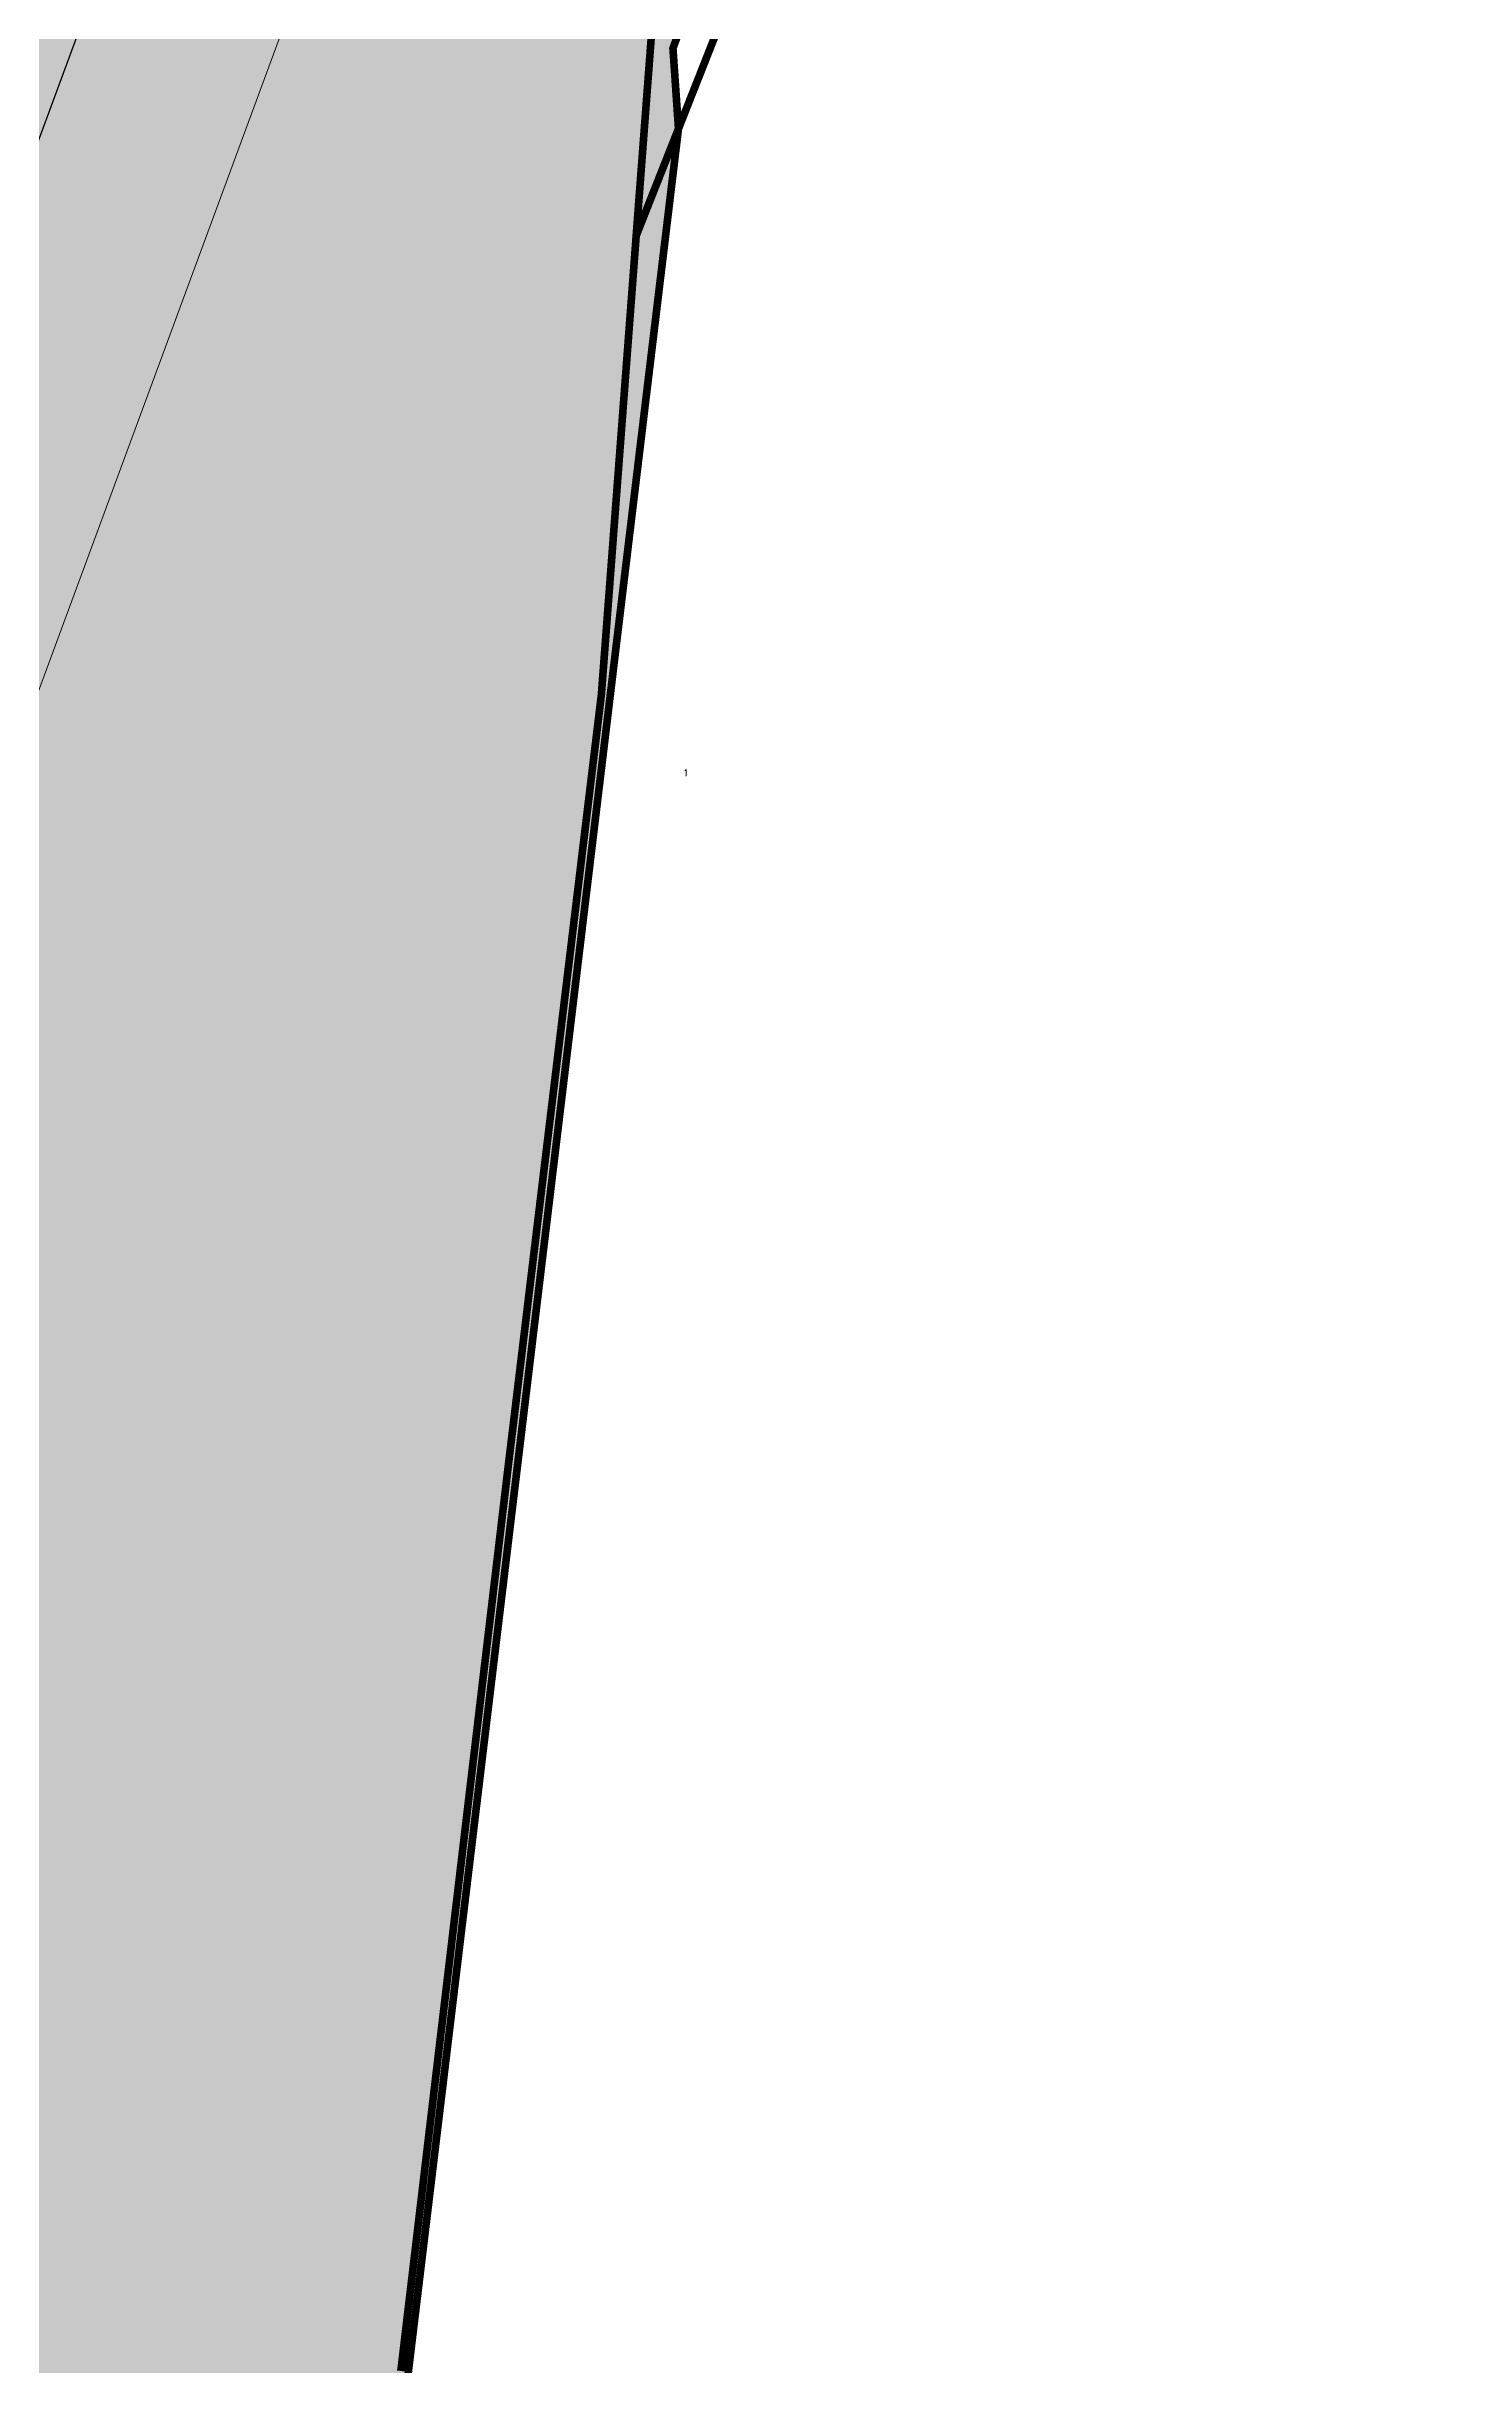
# Model space of a CAD drawing. Header units: metres. Extents: x 546056 to 547654, y 9072317 to 9075555.
# Drawn here: x 547227 to 547599, y 9074248 to 9074857 of the extents above; entities that cross this region are included whole.
import ezdxf
from ezdxf.enums import TextEntityAlignment as Align

# ---------------------------------------------------------------- set-up
doc = ezdxf.new("R2010")
doc.units = ezdxf.units.M
doc.linetypes.add('DASHED', pattern=[0.75, 0.5, -0.25])
doc.layers.get('0').update_dxf_attribs({"color": 130})
for name, color, linetype in [('0-poligonos', 7, 'DASHED'), ('000 COLINDANTE', 8, 'Continuous'), ('1. HACHT_FALTA EMPADRONAR', 1, 'Continuous')]:
    doc.layers.add(name, color=color, linetype=linetype)
doc.styles.add('ROMANS', font='ROMANS')

msp = doc.modelspace()

# ---------------------------------------------------------------- hatches: boundary and pattern name
at = {"true_color": 0xbdeeff, "transparency": 33554559}
h = msp.add_hatch(color=254, dxfattribs=at)
h.dxf.hatch_style = 1
h.paths.add_polyline_path([(547349.3, 9074052.99), (547347.59, 9074107.75), (547335.9, 9074188.46), (547321.31, 9074245.17), (547392.34, 9074835.03), (547386.14, 9074925.07), (547416.57, 9075031.22), (547427.05, 9075045.78), (547416.93, 9075067.03), (547415.18, 9075076.21), (547429.51, 9075118.23), (547422.26, 9075124.53), (547421.14, 9075147.77), (547434.77, 9075162.43), (547439.89, 9075179.38), (547443.64, 9075197.78), (547462.71, 9075245.98), (547577.46, 9075370.75), (547399.73, 9075531.63), (547385.41, 9075513.8), (547357.77, 9075439.43), (547355.99, 9075440.1), (546239.78, 9072396.33), (546249.8, 9072358.35), (546734.39, 9072481.83), (546808.97, 9072697.79), (546816.43, 9072719.67), (546868.02, 9072857.11), (546870.42, 9072863.77), (547105.84, 9072927.93), (547071.26, 9073050.57), (547073.1, 9073080.4), (547077.07, 9073179.84), (547032.15, 9073499.03), (547079.36, 9073627.77), (547075.7, 9073729.58), (547086.01, 9073756.98), (547074.43, 9073809.59), (547233.46, 9073846.21), (547328.77, 9073908.99)])

# ---------------------------------------------------------------- linework, layer by layer
at = {"color": 6, "const_width": 2}
msp.add_lwpolyline([(547321.31, 9074245.17), (547392.34, 9074835.03), (547597.56, 9075354.76), (547577.46, 9075370.75), (547399.73, 9075531.63), (547385.41, 9075513.8), (547325.66, 9075439.44), (547216.73, 9075324.66), (546767.97, 9074094.98)], dxfattribs=at)
at = {"layer": '0-poligonos', "ltscale": 3, "const_width": 2, "flags": 128}
msp.add_lwpolyline([(547577.41, 9075370.61), (547571.27, 9075375.44), (547566.1, 9075368.12), (547462.46, 9075248.73), (547410.56, 9075063.29), (547422.73, 9075046.37), (547396.12, 9075004.48), (547389.58, 9074984.79), (547383.96, 9074955.09), (547385.16, 9074919.61), (547386.36, 9074884.14), (547386.4, 9074883.68), (547386.69, 9074878.63), (547386.66, 9074878.22), (547381.25, 9074806.96), (547392.34, 9074835.03), (547390.89, 9074856.1), (547520.79, 9075212.03)], close=True, dxfattribs=at)
at = {"layer": '0-poligonos', "ltscale": 5, "const_width": 2}
msp.add_lwpolyline([(547597.56, 9075354.76), (547577.46, 9075370.75), (547520.79, 9075212.03), (547390.89, 9074856.1), (547392.34, 9074835.03)], close=True, dxfattribs=at)
msp.add_lwpolyline([(547386.66, 9074878.22), (547372.12, 9074686.6), (547358.56, 9074574.33), (547347.68, 9074484.15), (547319.53, 9074247.01)], dxfattribs=at)
at = {"layer": '000 COLINDANTE', "lineweight": 20}
msp.add_line((547433.87, 9075254.75), (546716.96, 9073312.76), dxfattribs=at)
at = {"layer": '000 COLINDANTE'}
msp.add_lwpolyline([(547082.58, 9074447.53), (547392.27, 9075286.43)], dxfattribs=at)
at = {"layer": '1. HACHT_FALTA EMPADRONAR', "lineweight": 0, "const_width": 0.5}
msp.add_lwpolyline([(547597.56, 9075354.76), (547577.46, 9075370.75), (547520.79, 9075212.03), (547390.89, 9074856.1), (547392.34, 9074835.03)], close=True, dxfattribs=at)

# ---------------------------------------------------------------- texts
at = {"layer": '000 COLINDANTE', "color": 8, "style": 'ROMANS'}
msp.add_text('1', height=1.8, dxfattribs=at).set_placement((547394.31, 9074666.12), align=Align.MIDDLE)

doc.saveas('drawing.dxf')
